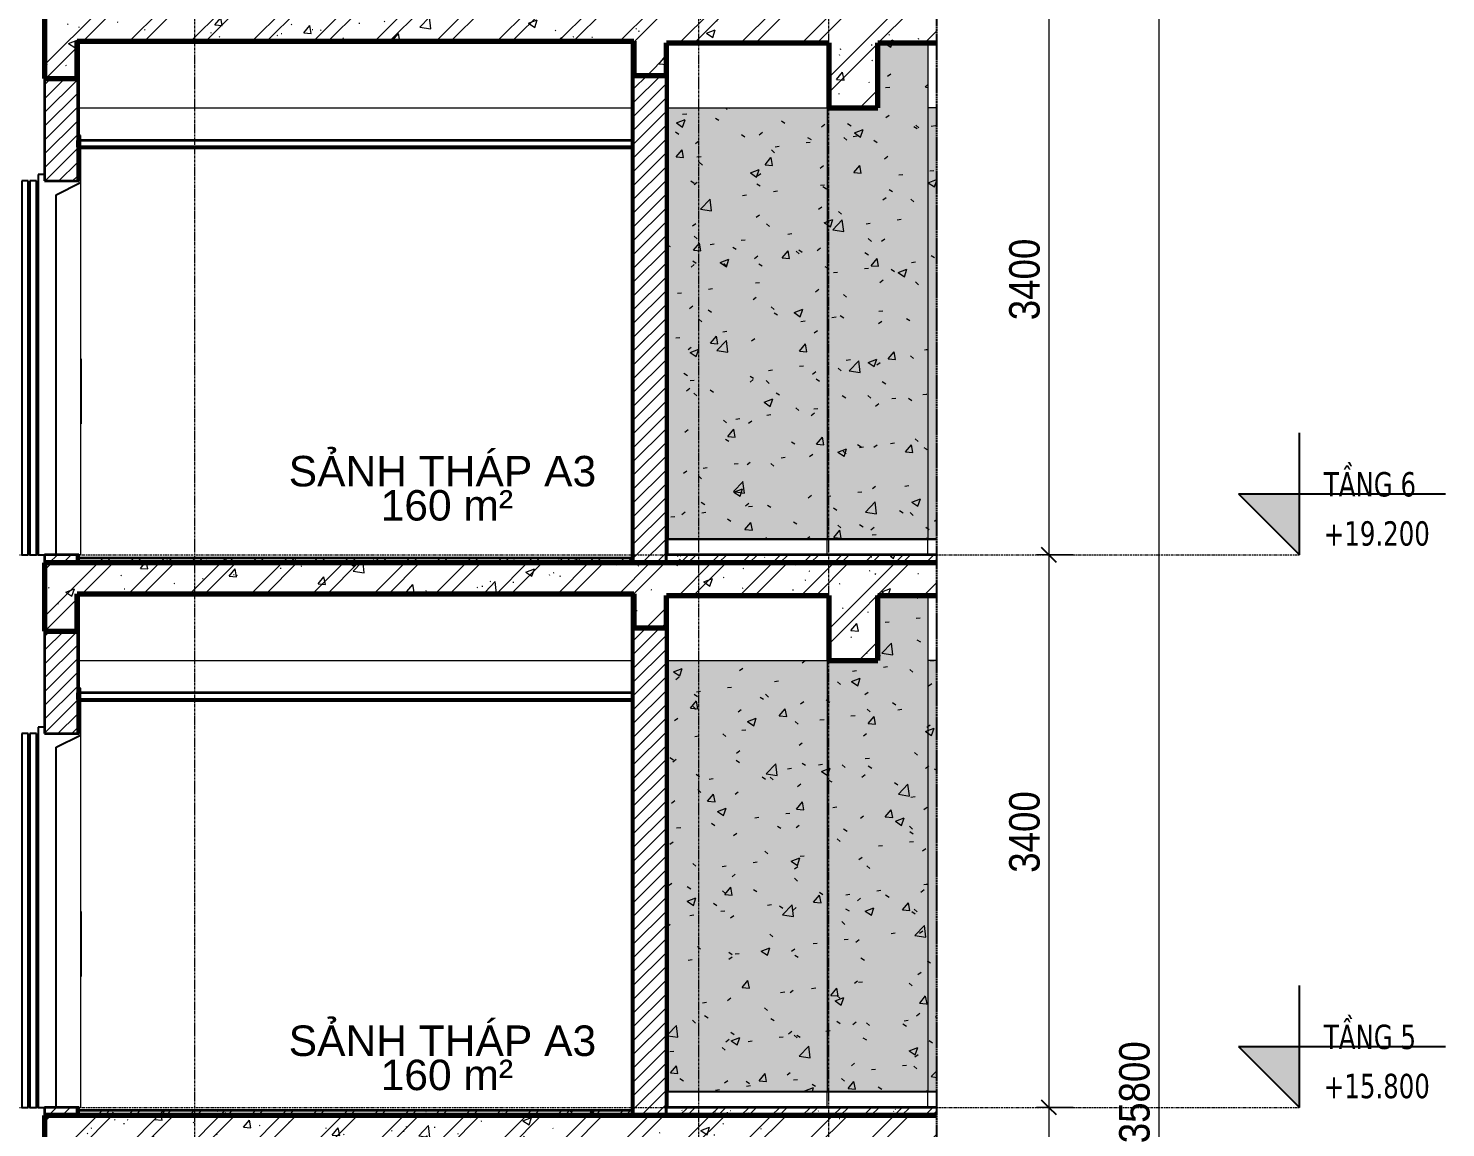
# Model space of a CAD drawing. Header units: millimetres. Extents: x -54951 to -22308, y -6558 to 34550.
# Drawn here: x -49462 to -40741, y 15675 to 22439 of the extents above; entities that cross this region are included whole.
import ezdxf

# ---------------------------------------------------------------- set-up
doc = ezdxf.new("R2010")
doc.units = ezdxf.units.MM
for name, pattern in [('Centre', [31.75, 6.35, -4.7625, 15.875, -4.7625]), ('Grid Line', [22.225, 12.7, -3.175, 3.175, -3.175]), ('Hidden', [7.14375, 4.7625, -2.38125])]:
    doc.linetypes.add(name, pattern=pattern)
for name, color, linetype, lineweight in [('0-1', 7, 'Continuous', 5), ('A-ANNO-DIMS', 211, 'Continuous', 9), ('A-ANNO-DIMS-75', 211, 'Continuous', 9), ('A-AREA-IDEN', 2, 'Continuous', 9), ('A-CLNG-2', 7, 'Continuous', 35), ('A-CLNG-FNSH-1', 250, 'Continuous', 18), ('A-CLNG-PATT', 13, 'Continuous', 18), ('A-DETL-GENF', 92, 'Continuous', 18), ('A-DETL-GENF-1', 9, 'Continuous', 18), ('A-DETL-GENF-3', 92, 'Hidden', 25), ('A-DETL-WIDE', 214, 'Continuous', 70), ('A-DOOR', 31, 'Continuous', 18), ('A-DOOR-1', 31, 'Continuous', 25), ('A-FLOR-FNSH-1', 7, 'Continuous', 35), ('A-FLOR-HRAL-1', 250, 'Continuous', 18), ('A-FLOR-HRAL-2', 53, 'Continuous', 25), ('A-FLOR-HRAL-3', 9, 'Continuous', 18), ('A-FLOR-LEVL', 51, 'Continuous', 9), ('A-FLOR-LEVL-1', 51, 'Continuous', 25), ('A-FLOR-LEVL-2', 51, 'Centre', 9), ('A-FLOR-PATT-2', 67, 'Continuous', 18), ('A-FLOR-PATT-3', 8, 'Continuous', 18), ('A-WALL', 113, 'Continuous', 18), ('A-WALL-1', 7, 'Continuous', 35), ('A-WALL-PATT', 111, 'Continuous', 18), ('A-WALL-PATT-1', 9, 'Continuous', 18), ('A-WALL-PATT-2', 255, 'Continuous', 18), ('A-WALL-PATT-3', 250, 'Continuous', 18), ('I-WALL-1', 250, 'Continuous', 18), ('S-BEAM-3', 250, 'Continuous', 18), ('S-GRID-1', 1, 'Grid Line', 9)]:
    doc.layers.add(name, color=color, linetype=linetype, lineweight=lineweight)
doc.styles.add('Arial', font='arial.ttf', dxfattribs={"height": 187.5})
doc.styles.add('Tahoma_B', font='tahomabd.ttf', dxfattribs={"width": 0.85, "height": 150})
doc.styles.add('UTM Avo', font='', dxfattribs={"width": 0.9, "height": 187.5})
doc.styles.get('UTM Avo').set_extended_font_data('UTM Avo')
doc.dimstyles.new('1_Dim_chi_tiet_2_5', dxfattribs={"dimscale": 304.8, "dimtxt": 187.368928, "dimasz": 0.295276, "dimexe": 0.246063, "dimexo": 0.0625, "dimgap": 0.024606, "dimtad": 1, "dimdec": 0, "dimrnd": 5, "dimzin": 0, "dimdsep": 46, "dimtxsty": 'UTM Avo', "dimblk1": 'OBLIQUE', "dimblk2": 'OBLIQUE', "dimsah": 1, "dimcen": 0.09, "dimdle": 0.246063, "dimazin": 0, "dimtfac": 1, "dimtdec": 4, "dimtix": 1, "dimtmove": 0, "dimatfit": 3, "dimfxl": 0.492126, "dimfxlon": 1, "dimtvp": 1, "dimtolj": 1, "dimtzin": 0, "dimarcsym": 2})
pattern_1 = [(50, (-48685.1, 15725), (546.553, -47.817), [57.15, -628.65]), (355, (-48685.1, 15725), (-105.73, 573.17), [45.72, -502.92]), (100.451, (-48639.57, 15721), (440.828, 525.35), [48.57, -534.27]), (46.184, (-48685.1, 15877.4), (813.237, -126.13), [85.725, -942.975]), (96.636, (-48617.35, 15866.9), (712.21, 742.28), [72.855, -801.405]), (351.184, (-48685.1, 15877.4), (712.215, 742.28), [68.58, -754.38]), (21, (-48608.9, 15839.3), (454.843, -306.796), [57.15, -628.65]), (326, (-48608.9, 15839.3), (185.406, 552.564), [45.72, -502.92]), (71.451, (-48571, 15813.73), (640.25, 245.764), [48.57, -534.27]), (37.5, (-48685.12, 15725), (9.2664, 253.665), [25.146, -471.678, 25.146, -485.394, -504.825]), (37.5, (-48685.12, 15725), (9.2664, 253.665), [-1007.364, 25.146, -479.68]), (7.5, (-48685.12, 15725), (200.459, 300.541), [25.146, -265.938, 25.146, -460.248, -192.405]), (7.5, (-48685.12, 15725), (200.459, 300.541), [-776.478, 25.146, -167.259]), (327.5, (-48855.04, 15725), (406.773, -17.1864), [25.146, -165.354, 25.146, -569.214, -788.67]), (327.5, (-48855.04, 15725), (406.773, -17.1864), [-784.86, 25.146, -763.524]), (317.5, (-48931.24, 15725), (444.388, 76.28), [25.146, -222.504, 25.146, -369.57, -560.07]), (317.5, (-48931.24, 15725), (444.388, 76.28), [-642.366, 25.146, -534.924])]
pattern_2 = [(37.5, (-48685.12, 15725), (-2.40047, 73.41204), [2.515, -55.397, 2.515, -62.255, -61.912]), (37.5, (-48685.12, 15725), (-2.40047, 73.41204), [-122.682, 2.515, -59.398]), (7.5, (-48685.12, 15725), (67.4282, 107.524), [2.515, -28.727, 2.515, -49.682, -20.002]), (7.5, (-48685.12, 15725), (67.4282, 107.524), [-83.439, 2.515, -17.488]), (327.5, (-48731.98, 15725), (118.6493, 0.21553), [2.515, -16.535, 2.515, -66.065, -89.535]), (327.5, (-48731.98, 15725), (118.6493, 0.21553), [-87.63, 2.515, -87.02]), (317.5, (-48731.98, 15725), (114.5339, 33.4393), [2.515, -7.01, 2.515, -42.443, -51.435]), (317.5, (-48731.98, 15725), (114.5339, 33.4393), [-54.483, 2.515, -48.92])]
pattern_3 = [(37.5, (-48685.12, 15725), (-2.40047, 73.41204), [2.515, -55.397, 2.515, -62.255, -61.913]), (37.5, (-48685.12, 15725), (-2.40047, 73.41204), [-122.682, 2.515, -59.398]), (7.5, (-48685.12, 15725), (67.4282, 107.524), [2.515, -28.727, 2.515, -49.682, -20.003]), (7.5, (-48685.12, 15725), (67.4282, 107.524), [-83.439, 2.515, -17.488]), (327.5, (-48731.98, 15725), (118.6493, 0.21553), [2.515, -16.535, 2.515, -66.065, -89.535]), (327.5, (-48731.98, 15725), (118.6493, 0.21553), [-87.63, 2.515, -87.02]), (317.5, (-48731.98, 15725), (114.5339, 33.4393), [2.515, -7.01, 2.515, -42.443, -51.435]), (317.5, (-48731.98, 15725), (114.5339, 33.4393), [-54.483, 2.515, -48.92])]
pattern_4 = [(45, (-48685.12, 15725), (-39.77476, 39.77476), [])]
pattern_5 = [(50, (-48685.12, 15725), (273.276, -23.909), [28.575, -314.325]), (355, (-48685.12, 15725), (-52.865, 286.585), [22.86, -251.46]), (100.451, (-48662.35, 15723), (220.414, 262.675), [24.285, -267.135]), (46.184, (-48685.12, 15801.2), (406.619, -63.065), [42.862, -471.487]), (96.636, (-48651.23, 15795.94), (356.104, 371.141), [36.428, -400.703]), (351.184, (-48685.1, 15801.2), (356.107, 371.138), [34.29, -377.19]), (21, (-48647.02, 15782.15), (227.421, -153.398), [28.575, -314.325]), (326, (-48647.02, 15782.15), (92.703, 276.282), [22.86, -251.46]), (71.451, (-48628.07, 15769.37), (320.125, 122.882), [24.285, -267.135]), (37.5, (-48685.12, 15725), (4.6325, 126.8326), [2.515, -245.897, 2.515, -252.755, -252.413]), (37.5, (-48685.12, 15725), (4.6325, 126.8326), [-503.682, 2.515, -249.898]), (7.5, (-48685.12, 15725), (100.2292, 150.271), [2.515, -143.027, 2.515, -240.182, -96.203]), (7.5, (-48685.12, 15725), (100.2292, 150.271), [-388.239, 2.515, -93.688]), (327.5, (-48770.08, 15725), (203.3868, -8.5935), [2.515, -92.735, 2.515, -294.665, -394.335]), (327.5, (-48770.08, 15725), (203.3868, -8.5935), [-392.43, 2.515, -391.82]), (317.5, (-48808.18, 15725), (222.1944, 38.14), [2.515, -121.31, 2.515, -194.843, -280.035]), (317.5, (-48808.18, 15725), (222.1944, 38.14), [-321.183, 2.515, -277.52]), (45, (-48685.12, 15725), (-94.2927, 94.2927), []), (45, (-48685.12, 15867.88), (-94.2927, 94.2927), [])]
pattern_6 = [(45, (-48685.12, 15725), (-42.4264, 42.4264), [])]
pattern_7 = [(0, (-48685.12, 15725), (609.6, 152.4), [25.146, -432.054, 25.146, -432.054, -2438.4]), (0, (-48685.12, 15725), (609.6, 152.4), [-914.4, 25.146, -889.254, 25.146, -432.054, -1066.8]), (0, (-48685.12, 15725), (609.6, 152.4), [-2286, 25.146, -279.654, 25.146, -736.854]), (120, (-48456.52, 15801.2), (-436.7823, 451.729), [25.146, -432.054, 25.146, -2870.454]), (120, (-48456.52, 15801.2), (-436.7823, 451.729), [-482.346, -432.054, 25.146, -889.254, -1524]), (120, (-48456.52, 15801.2), (-436.7823, 451.729), [-1828.8, 25.146, -432.054, 25.146, -1041.654]), (120, (-48456.52, 15801.2), (-436.7823, 451.729), [-2311.146, -279.654, 25.146, -736.854]), (240, (-48380.32, 16106), (-172.8177, -604.129), [25.146, -432.054, 25.146, -432.054, -2438.4]), (240, (-48380.32, 16106), (-172.8177, -604.129), [-914.4, 25.146, -889.254, 25.146, -432.054, -1066.8]), (240, (-48380.32, 16106), (-172.8177, -604.129), [-2286, 25.146, -279.654, 25.146, -736.854])]
pattern_8 = [(50, (-48685.1, 15725), (546.553, -47.817), [57.15, -628.65]), (355, (-48685.1, 15725), (-105.73, 573.17), [45.72, -502.92]), (100.451, (-48639.57, 15721), (440.828, 525.35), [48.57, -534.27]), (46.184, (-48685.1, 15877.4), (813.237, -126.13), [85.725, -942.975]), (96.636, (-48617.35, 15866.9), (712.21, 742.28), [72.855, -801.405]), (351.184, (-48685.1, 15877.4), (712.215, 742.28), [68.58, -754.38]), (21, (-48608.9, 15839.3), (454.843, -306.796), [57.15, -628.65]), (326, (-48608.9, 15839.3), (185.406, 552.564), [45.72, -502.92]), (71.451, (-48571, 15813.73), (640.25, 245.764), [48.57, -534.27]), (37.5, (-48685.12, 15725), (9.2664, 253.665), [5.029, -491.795, 5.029, -505.511, -504.825]), (37.5, (-48685.12, 15725), (9.2664, 253.665), [-1007.364, 5.029, -499.796]), (7.5, (-48685.12, 15725), (200.4594, 300.541), [5.029, -286.055, 5.029, -480.365, -192.405]), (7.5, (-48685.12, 15725), (200.4594, 300.541), [-776.478, 5.029, -187.376]), (327.5, (-48855.04, 15725), (406.773, -17.1864), [5.029, -185.471, 5.029, -589.331, -788.67]), (327.5, (-48855.04, 15725), (406.773, -17.1864), [-784.86, 5.03, -783.64]), (317.5, (-48931.24, 15725), (444.388, 76.28), [5.029, -242.621, 5.029, -389.687, -560.07]), (317.5, (-48931.24, 15725), (444.388, 76.28), [-642.366, 5.03, -555.04]), (45, (-48685.12, 15725), (-188.585, 188.585), []), (45, (-48685.12, 16010.75), (-188.585, 188.585), [])]

# ---------------------------------------------------------------- blocks, each defined once
blk = doc.blocks.new('NCV_TKTC_KET CAU_rvt-1-TKCS_THANG MÁY TM3 - MẶT CẮT')
at = {"layer": 'S-BEAM-3'}
for p, q in [((-49151.9, 21950), (-45747.4, 21950)), ((-45526.9, 21950), (-44546.9, 21950)), ((-43873.9, 21950), (-43926.9, 21950)), ((-49151.9, 18550), (-45747.4, 18550)), ((-45526.9, 18550), (-44546.9, 18550)), ((-43873.9, 18550), (-43926.9, 18550))]:
    blk.add_line(p, q, dxfattribs=at)
blk = doc.blocks.new('Railing - Railing-955871-TKCS_THANG MÁY TM3 - MẶT CẮT')
at = {"layer": 'A-FLOR-HRAL-2'}
for p, q in [((-45526.9, 22695), (-45536.9, 22695)), ((-45536.9, 22695), (-45536.9, 22600)), ((-45526.9, 22600), (-45526.9, 22695)), ((-45536.9, 22600), (-45526.9, 22600))]:
    blk.add_line(p, q, dxfattribs=at)
at = {"layer": 'A-FLOR-HRAL-3'}
for p, q in [((-45526.9, 22695), (-44546.9, 22695)), ((-44546.9, 22600), (-44546.9, 22695)), ((-44546.9, 22695), (-43926.9, 22695)), ((-43926.9, 22600), (-43926.9, 22695)), ((-43926.9, 22695), (-43873.9, 22695))]:
    blk.add_line(p, q, dxfattribs=at)
blk = doc.blocks.new('NCV_TKTC_TANG 6 - 8_rvt-3-TKCS_THANG MÁY TM3 - MẶT CẮT')
at = {"layer": 'A-FLOR-PATT-2'}
h = blk.add_hatch(dxfattribs=at)
h.set_pattern_fill('FP_2', color=256, style=0, pattern_type=2)
h.set_pattern_definition(pattern_5)
h.paths.add_polyline_path([(-45536.9, 19150), (-43873.9, 19150), (-43873.9, 19200), (-45536.9, 19200)])
at = {"layer": 'A-WALL-PATT-1'}
h = blk.add_hatch(dxfattribs=at)
h.set_pattern_fill('FP_5', color=256, style=0, pattern_type=2)
h.set_pattern_definition(pattern_1)
h.paths.add_polyline_path([(-44546.9, 19300), (-43936.9, 19300), (-43936.9, 22350), (-44235.3, 22350), (-44235.3, 21950), (-44536.9, 21950), (-44536.9, 22350), (-44546.9, 22350), (-44546.9, 19992.5)])
h = blk.add_hatch(dxfattribs=at)
h.set_pattern_fill('FP_5', color=256, style=0, pattern_type=2)
h.set_pattern_definition(pattern_1)
h.paths.add_polyline_path([(-43936.9, 19300), (-43926.9, 19300), (-43926.9, 22350), (-43936.9, 22350), (-43936.9, 19992.5)])
h = blk.add_hatch(dxfattribs=at)
h.set_pattern_fill('FP_5', color=256, style=0, pattern_type=2)
h.set_pattern_definition(pattern_1)
h.paths.add_polyline_path([(-44857.6, 19300), (-44546.9, 19300), (-44546.9, 21950), (-45526.9, 21950), (-45526.9, 19300)])
h = blk.add_hatch(dxfattribs=at)
h.set_pattern_fill('FP_5', color=256, style=0, pattern_type=2)
h.set_pattern_definition(pattern_1)
h.paths.add_polyline_path([(-43926.9, 19300), (-43873.9, 19300), (-43873.9, 21950), (-43926.9, 21950), (-43926.9, 19992.5)])
at = {"layer": 'A-WALL-PATT-2'}
h = blk.add_hatch(dxfattribs=at)
h.set_pattern_fill('FP_6', color=256, style=0, pattern_type=2)
h.set_pattern_definition(pattern_2)
h.paths.add_polyline_path([(-44546.9, 19300), (-43936.9, 19300), (-43936.9, 22350), (-44235.3, 22350), (-44235.3, 21950), (-44536.9, 21950), (-44536.9, 22350), (-44546.9, 22350), (-44546.9, 19992.5)])
h = blk.add_hatch(dxfattribs=at)
h.set_pattern_fill('FP_6', color=256, style=0, pattern_type=2)
h.set_pattern_definition(pattern_2)
h.paths.add_polyline_path([(-43936.9, 19300), (-43926.9, 19300), (-43926.9, 22350), (-43936.9, 22350), (-43936.9, 19992.5)])
h = blk.add_hatch(dxfattribs=at)
h.set_pattern_fill('FP_7', color=256, style=0, pattern_type=2)
h.set_pattern_definition(pattern_3)
h.paths.add_polyline_path([(-44857.6, 19300), (-44546.9, 19300), (-44546.9, 21950), (-45526.9, 21950), (-45526.9, 19300)])
h = blk.add_hatch(dxfattribs=at)
h.set_pattern_fill('FP_6', color=256, style=0, pattern_type=2)
h.set_pattern_definition(pattern_2)
h.paths.add_polyline_path([(-43926.9, 19300), (-43873.9, 19300), (-43873.9, 21950), (-43926.9, 21950), (-43926.9, 19992.5)])
at = {"layer": 'A-WALL-PATT-3'}
h = blk.add_hatch(dxfattribs=at)
h.set_pattern_fill('FP_8', color=256, style=0, pattern_type=2)
h.set_pattern_definition(pattern_4)
h.paths.add_polyline_path([(-45526.9, 19300), (-45526.9, 22350), (-45535.3, 22350), (-45535.3, 22150), (-45536.9, 22150), (-45536.9, 19300)])
at = {"layer": 'A-FLOR-FNSH-1'}
for p, q in [((-43873.9, 19200), (-45536.9, 19200)), ((-45536.9, 19200), (-45536.9, 19150))]:
    blk.add_line(p, q, dxfattribs=at)
at = {"layer": 'A-WALL-1'}
for p, q in [((-45526.9, 19300), (-45526.9, 22350)), ((-45536.9, 22150), (-45536.9, 19300)), ((-45536.9, 19300), (-45526.9, 19300))]:
    blk.add_line(p, q, dxfattribs=at)
at = {"layer": 'I-WALL-1'}
for p, q in [((-44546.9, 22350), (-44546.9, 19300)), ((-43926.9, 22350), (-43926.9, 19300)), ((-45526.9, 19300), (-44546.9, 19300)), ((-44546.9, 19300), (-43936.9, 19300)), ((-43926.9, 19300), (-43936.9, 19300)), ((-43926.9, 19300), (-43873.9, 19300))]:
    blk.add_line(p, q, dxfattribs=at)
at = {"layer": 'A-FLOR-HRAL-1'}
blk.add_blockref('Railing - Railing-955871-TKCS_THANG MÁY TM3 - MẶT CẮT', (0, -3400), dxfattribs=at)
blk = doc.blocks.new('Railing - Railing-954807-TKCS_THANG MÁY TM3 - MẶT CẮT')
at = {"layer": 'A-FLOR-HRAL-2'}
for p, q in [((-45526.9, 15895), (-45536.9, 15895)), ((-45536.9, 15895), (-45536.9, 15800)), ((-45526.9, 15800), (-45526.9, 15895)), ((-45536.9, 15800), (-45526.9, 15800))]:
    blk.add_line(p, q, dxfattribs=at)
at = {"layer": 'A-FLOR-HRAL-3'}
for p, q in [((-45526.9, 15895), (-44546.9, 15895)), ((-44546.9, 15800), (-44546.9, 15895)), ((-44546.9, 15895), (-43926.9, 15895)), ((-43926.9, 15800), (-43926.9, 15895)), ((-43926.9, 15895), (-43873.9, 15895))]:
    blk.add_line(p, q, dxfattribs=at)
blk = doc.blocks.new('NCV_TKTC_TANG 5_rvt-1-TKCS_THANG MÁY TM3 - MẶT CẮT')
at = {"layer": 'A-FLOR-PATT-2'}
h = blk.add_hatch(dxfattribs=at)
h.set_pattern_fill('FP_2', color=256, style=0, pattern_type=2)
h.set_pattern_definition(pattern_5)
h.paths.add_polyline_path([(-45536.9, 15750), (-43873.9, 15750), (-43873.9, 15800), (-45536.9, 15800)])
at = {"layer": 'A-WALL-PATT-1'}
h = blk.add_hatch(dxfattribs=at)
h.set_pattern_fill('FP_5', color=256, style=0, pattern_type=2)
h.set_pattern_definition(pattern_1)
h.paths.add_polyline_path([(-44546.9, 15900), (-43936.9, 15900), (-43936.9, 18950), (-44235.3, 18950), (-44235.3, 18550), (-44536.9, 18550), (-44536.9, 18950), (-44546.9, 18950), (-44546.9, 17531.8)])
h = blk.add_hatch(dxfattribs=at)
h.set_pattern_fill('FP_5', color=256, style=0, pattern_type=2)
h.set_pattern_definition(pattern_1)
h.paths.add_polyline_path([(-43936.9, 15900), (-43926.9, 15900), (-43926.9, 18950), (-43936.9, 18950), (-43936.9, 17531.8)])
h = blk.add_hatch(dxfattribs=at)
h.set_pattern_fill('FP_5', color=256, style=0, pattern_type=2)
h.set_pattern_definition(pattern_1)
h.paths.add_polyline_path([(-44857.6, 15900), (-44546.9, 15900), (-44546.9, 18550), (-45526.9, 18550), (-45526.9, 15900)])
h = blk.add_hatch(dxfattribs=at)
h.set_pattern_fill('FP_5', color=256, style=0, pattern_type=2)
h.set_pattern_definition(pattern_1)
h.paths.add_polyline_path([(-43926.9, 15900), (-43873.9, 15900), (-43873.9, 18550), (-43926.9, 18550), (-43926.9, 17531.8)])
at = {"layer": 'A-WALL-PATT-2'}
h = blk.add_hatch(dxfattribs=at)
h.set_pattern_fill('FP_6', color=256, style=0, pattern_type=2)
h.set_pattern_definition(pattern_2)
h.paths.add_polyline_path([(-44546.9, 15900), (-43936.9, 15900), (-43936.9, 18950), (-44235.3, 18950), (-44235.3, 18550), (-44536.9, 18550), (-44536.9, 18950), (-44546.9, 18950), (-44546.9, 17531.8)])
h = blk.add_hatch(dxfattribs=at)
h.set_pattern_fill('FP_6', color=256, style=0, pattern_type=2)
h.set_pattern_definition(pattern_2)
h.paths.add_polyline_path([(-43936.9, 15900), (-43926.9, 15900), (-43926.9, 18950), (-43936.9, 18950), (-43936.9, 17531.8)])
h = blk.add_hatch(dxfattribs=at)
h.set_pattern_fill('FP_7', color=256, style=0, pattern_type=2)
h.set_pattern_definition(pattern_3)
h.paths.add_polyline_path([(-44857.6, 15900), (-44546.9, 15900), (-44546.9, 18550), (-45526.9, 18550), (-45526.9, 15900)])
h = blk.add_hatch(dxfattribs=at)
h.set_pattern_fill('FP_6', color=256, style=0, pattern_type=2)
h.set_pattern_definition(pattern_2)
h.paths.add_polyline_path([(-43926.9, 15900), (-43873.9, 15900), (-43873.9, 18550), (-43926.9, 18550), (-43926.9, 17531.8)])
at = {"layer": 'A-WALL-PATT-3'}
h = blk.add_hatch(dxfattribs=at)
h.set_pattern_fill('FP_8', color=256, style=0, pattern_type=2)
h.set_pattern_definition(pattern_4)
h.paths.add_polyline_path([(-45526.9, 15900), (-45526.9, 18950), (-45535.3, 18950), (-45535.3, 18750), (-45536.9, 18750), (-45536.9, 15900)])
at = {"layer": 'A-FLOR-FNSH-1'}
for p, q in [((-43873.9, 15800), (-45536.9, 15800)), ((-45536.9, 15800), (-45536.9, 15750))]:
    blk.add_line(p, q, dxfattribs=at)
at = {"layer": 'A-WALL-1'}
for p, q in [((-45526.9, 15900), (-45526.9, 18950)), ((-45536.9, 18750), (-45536.9, 15900)), ((-45536.9, 15900), (-45526.9, 15900))]:
    blk.add_line(p, q, dxfattribs=at)
at = {"layer": 'I-WALL-1'}
for p, q in [((-44546.9, 18950), (-44546.9, 15900)), ((-43926.9, 18950), (-43926.9, 15900)), ((-45526.9, 15900), (-44546.9, 15900)), ((-44546.9, 15900), (-43936.9, 15900)), ((-43926.9, 15900), (-43936.9, 15900)), ((-43926.9, 15900), (-43873.9, 15900))]:
    blk.add_line(p, q, dxfattribs=at)
at = {"layer": 'A-FLOR-HRAL-1'}
blk.add_blockref('Railing - Railing-954807-TKCS_THANG MÁY TM3 - MẶT CẮT', (0, 0), dxfattribs=at)
blk = doc.blocks.new('Thang may HIEN - Dài x Rộng - 2000x2000-V1-TKCS_THANG MÁY TM3 - MẶT CẮT')
at = {"layer": 'A-DOOR'}
for p, q in [((-51111.9, 11500), (-49611.9, 11500)), ((-49141.9, 11290), (-49141.9, 9000)), ((-49137.9, 10205.9), (-49141.9, 10205.9)), ((-49137.9, 10205.9), (-49137.9, 9805.9)), ((-49141.9, 9805.9), (-49137.9, 9805.9)), ((-49141.9, 9000), (-49151.9, 9000))]:
    blk.add_line(p, q, dxfattribs=at)
at = {"layer": 'A-DOOR-1'}
for p, q in [((-49161.9, 11580), (-49161.9, 11300)), ((-49141.9, 11580), (-49161.9, 11580)), ((-49141.9, 11290), (-49141.9, 11580)), ((-51111.9, 11500), (-51161.9, 11500)), ((-51161.9, 11500), (-51161.9, 9000)), ((-51111.9, 9000), (-51111.9, 11500)), ((-49561.9, 11500), (-49611.9, 11500)), ((-49611.9, 11500), (-49611.9, 9000)), ((-49561.9, 9000), (-49561.9, 11500)), ((-49361.9, 11340), (-49401.9, 11340)), ((-49401.9, 11340), (-49401.9, 9000)), ((-49361.9, 11300), (-49361.9, 11340)), ((-49462.3, 11300), (-49502.3, 11300)), ((-49502.3, 11300), (-49502.3, 9000)), ((-49462.3, 9000), (-49462.3, 11300)), ((-49412.3, 11300), (-49452.3, 11300)), ((-49452.3, 11300), (-49452.3, 9000)), ((-49412.3, 9000), (-49412.3, 11300)), ((-49161.9, 11300), (-49361.9, 11300)), ((-49290.9, 11215.5), (-49141.9, 11290)), ((-49611.9, 11250), (-51111.9, 11250)), ((-51111.9, 11250), (-51111.9, 11200)), ((-51111.9, 11200), (-49611.9, 11200)), ((-49611.9, 11200), (-49611.9, 11250)), ((-49290.9, 9000), (-49290.9, 11215.5)), ((-51161.9, 9000), (-51111.9, 9000)), ((-49611.9, 9050), (-51111.9, 9050)), ((-51111.9, 9050), (-51111.9, 9000)), ((-51111.9, 9000), (-49611.9, 9000)), ((-49611.9, 9000), (-49611.9, 9050)), ((-49611.9, 9000), (-49561.9, 9000)), ((-49502.3, 9000), (-49462.3, 9000)), ((-49452.3, 9000), (-49412.3, 9000)), ((-49401.9, 9000), (-49290.9, 9000))]:
    blk.add_line(p, q, dxfattribs=at)
blk = doc.blocks.new('BORDER VIEW - BORDER VIEW-3767922-TKCS_THANG MÁY TM3 - MẶT CẮT')
at = {"layer": 'A-DETL-GENF-3'}
blk.add_line((-43873.9, 33879.3), (-43873.9, -4350), dxfattribs=at)
blk = doc.blocks.new('Level - CAO ĐỘ LEVEL-350587-TKCS_THANG MÁY TM3 - MẶT CẮT')
at = {"layer": 'A-FLOR-LEVL'}
blk.add_hatch(color=256, dxfattribs=at).paths.add_polyline_path([(-41640.6, 2575), (-41640.6, 2200), (-42015.6, 2575)])
at = {"layer": 'A-FLOR-LEVL-1'}
for p, q in [((-41640.6, 2200), (-41640.6, 2950)), ((-42015.6, 2575), (-41640.6, 2200)), ((-42015.6, 2575), (-40740.6, 2575))]:
    blk.add_line(p, q, dxfattribs=at)
blk = doc.blocks.new('DIMBLOCK5-TKCS_THANG MÁY TM3 - MẶT CẮT')
at = {"layer": 'A-ANNO-DIMS-75'}
for p, q in [((-43033, 22600), (-43258, 22600)), ((-43183, 22600), (-43183, 19200)), ((-43183, 22600), (-43033, 22600)), ((-43033, 19200), (-43258, 19200)), ((-43183, 19200), (-43033, 19200))]:
    blk.add_line(p, q, dxfattribs=at)
at = {"layer": 'A-ANNO-DIMS-75', "lineweight": 25}
for p, q in [((-43183, 22600), (-43228, 22645)), ((-43183, 22600), (-43138, 22555)), ((-43183, 19200), (-43228, 19245)), ((-43183, 19200), (-43138, 19155))]:
    blk.add_line(p, q, dxfattribs=at)
at = {"layer": 'A-ANNO-DIMS-75', "color": 0, "insert": (-43426.5, 20643.2), "char_height": 187.5, "width": 616.236, "attachment_point": 1, "rotation": 90, "line_spacing_factor": 1.110334, "style": 'UTM Avo'}
blk.add_mtext('3400', dxfattribs=at)
blk = doc.blocks.new('_Oblique')
at = {"color": 0, "linetype": 'ByBlock', "lineweight": -2}
blk.add_line((-0.5, -0.5), (0.5, 0.5), dxfattribs=at)
blk = doc.blocks.new('DIMBLOCK6-TKCS_THANG MÁY TM3 - MẶT CẮT')
at = {"layer": 'A-ANNO-DIMS-75'}
for p, q in [((-43033, 19200), (-43258, 19200)), ((-43183, 19200), (-43183, 15800)), ((-43183, 19200), (-43033, 19200)), ((-43033, 15800), (-43258, 15800)), ((-43183, 15800), (-43033, 15800))]:
    blk.add_line(p, q, dxfattribs=at)
at = {"layer": 'A-ANNO-DIMS-75', "lineweight": 25}
for p, q in [((-43183, 19200), (-43228, 19245)), ((-43183, 19200), (-43138, 19155)), ((-43183, 15800), (-43228, 15845)), ((-43183, 15800), (-43138, 15755))]:
    blk.add_line(p, q, dxfattribs=at)
at = {"layer": 'A-ANNO-DIMS-75', "color": 0, "insert": (-43426.5, 17243.2), "char_height": 187.5, "width": 616.236, "attachment_point": 1, "rotation": 90, "line_spacing_factor": 1.110334, "style": 'UTM Avo'}
blk.add_mtext('3400', dxfattribs=at)
blk = doc.blocks.new('DIMBLOCK7-TKCS_THANG MÁY TM3 - MẶT CẮT')
at = {"layer": 'A-ANNO-DIMS-75'}
for p, q in [((-43033, 15800), (-43258, 15800)), ((-43183, 15800), (-43183, 12400)), ((-43183, 15800), (-43033, 15800)), ((-43033, 12400), (-43258, 12400)), ((-43183, 12400), (-43033, 12400))]:
    blk.add_line(p, q, dxfattribs=at)
at = {"layer": 'A-ANNO-DIMS-75', "lineweight": 25}
for p, q in [((-43183, 15800), (-43228, 15845)), ((-43183, 15800), (-43138, 15755)), ((-43183, 12400), (-43228, 12445)), ((-43183, 12400), (-43138, 12355))]:
    blk.add_line(p, q, dxfattribs=at)
at = {"layer": 'A-ANNO-DIMS-75', "color": 0, "insert": (-43426.5, 13843.2), "char_height": 187.5, "width": 616.236, "attachment_point": 1, "rotation": 90, "line_spacing_factor": 1.110334, "style": 'UTM Avo'}
blk.add_mtext('3400', dxfattribs=at)
blk = doc.blocks.new('DIMBLOCK16-TKCS_THANG MÁY TM3 - MẶT CẮT')
at = {"layer": 'A-ANNO-DIMS-75', "lineweight": 25}
for p, q in [((-42506.2, 33800), (-42551.2, 33845)), ((-42506.2, 33800), (-42461.2, 33755)), ((-42506.2, -2000), (-42551.2, -1955)), ((-42506.2, -2000), (-42461.2, -2045))]:
    blk.add_line(p, q, dxfattribs=at)
at = {"layer": 'A-ANNO-DIMS-75'}
for p, q in [((-42506.2, 33875), (-42506.2, -2075)), ((-42656.2, 33800), (-42431.2, 33800)), ((-42506.2, 33800), (-42656.2, 33800)), ((-42356.2, -2000), (-42581.2, -2000)), ((-42506.2, -2000), (-42356.2, -2000))]:
    blk.add_line(p, q, dxfattribs=at)
at = {"layer": 'A-ANNO-DIMS-75', "color": 0, "insert": (-42749.8, 15579), "char_height": 187.5, "width": 770.294, "attachment_point": 1, "rotation": 90, "line_spacing_factor": 1.110334, "style": 'UTM Avo'}
blk.add_mtext('35800', dxfattribs=at)

msp = doc.modelspace()

# ---------------------------------------------------------------- hatches: boundary and pattern name
at = {"layer": 'A-CLNG-PATT'}
h = msp.add_hatch(dxfattribs=at)
h.set_pattern_fill('FP_11', color=256, style=0, pattern_type=2)
h.set_pattern_definition(pattern_7)
h.paths.add_polyline_path([(-46155.9, 21700), (-45737.4, 21700), (-45737.4, 21710), (-49161.9, 21710), (-49161.9, 21700), (-47454.3, 21700)])
h = msp.add_hatch(dxfattribs=at)
h.set_pattern_fill('FP_11', color=256, style=0, pattern_type=2)
h.set_pattern_definition(pattern_7)
h.paths.add_polyline_path([(-47454.3, 18300), (-45737.4, 18300), (-45737.4, 18310), (-49161.9, 18310), (-49161.9, 18300), (-48752.6, 18300)])
at = {"layer": 'A-DETL-GENF-1'}
h = msp.add_hatch(dxfattribs=at)
h.set_pattern_fill('FP_3', color=256, style=0, pattern_type=2)
h.set_pattern_definition(pattern_8)
h.paths.add_polyline_path([(-44235.3, 21950), (-44235.3, 22350), (-43873.9, 22350), (-43873.9, 22550), (-49361.9, 22550), (-49361.9, 22130), (-49161.9, 22130), (-49161.9, 22360), (-45735.3, 22360), (-45735.3, 22150), (-45535.3, 22150), (-45535.3, 22350), (-44536.9, 22350), (-44536.9, 21950)])
h.paths.add_polyline_path([(-53361.9, 21950), (-53361.9, 22330), (-51661.9, 22330), (-51661.9, 22130), (-51461.9, 22130), (-51461.9, 22550), (-53801.9, 22550), (-53801.9, 21950)])
h = msp.add_hatch(dxfattribs=at)
h.set_pattern_fill('FP_3', color=256, style=0, pattern_type=2)
h.set_pattern_definition(pattern_8)
h.paths.add_polyline_path([(-44536.9, 18550), (-44235.3, 18550), (-44235.3, 18950), (-43873.9, 18950), (-43873.9, 19150), (-49361.9, 19150), (-49361.9, 18730), (-49161.9, 18730), (-49161.9, 18960), (-45735.3, 18960), (-45735.3, 18750), (-45535.3, 18750), (-45535.3, 18950), (-44536.9, 18950), (-44536.9, 18762.1)])
h.paths.add_polyline_path([(-53801.9, 18550), (-53361.9, 18550), (-53361.9, 18930), (-51661.9, 18930), (-51661.9, 18730), (-51461.9, 18730), (-51461.9, 19150), (-53801.9, 19150), (-53801.9, 18595.6)])
h = msp.add_hatch(dxfattribs=at)
h.set_pattern_fill('FP_3', color=256, style=0, pattern_type=2)
h.set_pattern_definition(pattern_8)
h.paths.add_polyline_path([(-44536.9, 15150), (-44235.3, 15150), (-44235.3, 15550), (-43873.9, 15550), (-43873.9, 15750), (-49361.9, 15750), (-49361.9, 15330), (-49161.9, 15330), (-49161.9, 15560), (-45735.3, 15560), (-45735.3, 15350), (-45535.3, 15350), (-45535.3, 15550), (-44536.9, 15550)])
h.paths.add_polyline_path([(-53361.9, 15150), (-53361.9, 15530), (-51661.9, 15530), (-51661.9, 15330), (-51461.9, 15330), (-51461.9, 15750), (-53801.9, 15750), (-53801.9, 15150)])
at = {"layer": 'A-FLOR-PATT-3'}
h = msp.add_hatch(dxfattribs=at)
h.set_pattern_fill('FP_2', color=256, style=0, pattern_type=2)
h.set_pattern_definition(pattern_5)
h.paths.add_polyline_path([(-46155.9, 19150), (-45737.4, 19150), (-45737.4, 19180), (-49161.9, 19180), (-49161.9, 19150), (-47107.2, 19150)])
h = msp.add_hatch(dxfattribs=at)
h.set_pattern_fill('FP_2', color=256, style=0, pattern_type=2)
h.set_pattern_definition(pattern_5)
h.paths.add_polyline_path([(-46155.9, 15750), (-45737.4, 15750), (-45737.4, 15780), (-49161.9, 15780), (-49161.9, 15750), (-47107.2, 15750)])
at = {"layer": 'A-WALL-PATT'}
h = msp.add_hatch(dxfattribs=at)
h.set_pattern_fill('FP_8', color=256, style=0, pattern_type=2)
h.set_pattern_definition(pattern_4)
h.paths.add_polyline_path([(-49151.9, 21500), (-49151.9, 22360), (-49161.9, 22360), (-49161.9, 21500)])
h.paths.add_polyline_path([(-49154.4, 22550), (-49151.9, 22550), (-49151.9, 22600), (-49161.9, 22600), (-49161.9, 22550)])
h = msp.add_hatch(dxfattribs=at)
h.set_pattern_fill('FP_8', color=256, style=0, pattern_type=2)
h.set_pattern_definition(pattern_4)
h.paths.add_polyline_path([(-45737.4, 19200), (-45737.4, 22360), (-45747.4, 22360), (-45747.4, 19200)])
h.paths.add_polyline_path([(-45747.4, 22550), (-45737.4, 22550), (-45737.4, 22600), (-45747.4, 22600)])
h = msp.add_hatch(dxfattribs=at)
h.set_pattern_fill('FP_1', color=256, style=0, pattern_type=2)
h.set_pattern_definition(pattern_6)
h.paths.add_polyline_path([(-45737.4, 19150), (-45537.4, 19150), (-45537.4, 22150), (-45735.3, 22150), (-45735.3, 22360), (-45737.4, 22359.8), (-45737.4, 19992.5)])
h = msp.add_hatch(dxfattribs=at)
h.set_pattern_fill('FP_1', color=256, style=0, pattern_type=2)
h.set_pattern_definition(pattern_6)
h.paths.add_polyline_path([(-49161.9, 19150), (-49161.9, 19200), (-49361.9, 19200), (-49361.9, 19150)])
h.paths.add_polyline_path([(-49361.9, 21500), (-49161.9, 21500), (-49161.9, 22130), (-49361.9, 22130), (-49361.9, 21838)])
h = msp.add_hatch(dxfattribs=at)
h.set_pattern_fill('FP_8', color=256, style=0, pattern_type=2)
h.set_pattern_definition(pattern_4)
h.paths.add_polyline_path([(-49151.9, 18100), (-49151.9, 18960), (-49161.9, 18960), (-49161.9, 18100)])
h.paths.add_polyline_path([(-49151.9, 19150), (-49151.9, 19200), (-49161.9, 19200), (-49161.9, 19150), (-49154.4, 19150)])
h = msp.add_hatch(dxfattribs=at)
h.set_pattern_fill('FP_8', color=256, style=0, pattern_type=2)
h.set_pattern_definition(pattern_4)
h.paths.add_polyline_path([(-45737.4, 15800), (-45737.4, 18960), (-45747.4, 18960), (-45747.4, 15800)])
h.paths.add_polyline_path([(-45747.4, 19150), (-45737.4, 19150), (-45737.4, 19200), (-45747.4, 19200)])
h = msp.add_hatch(dxfattribs=at)
h.set_pattern_fill('FP_1', color=256, style=0, pattern_type=2)
h.set_pattern_definition(pattern_6)
h.paths.add_polyline_path([(-45537.4, 15750), (-45537.4, 18750), (-45735.3, 18750), (-45735.3, 18960), (-45737.4, 18959.8), (-45737.4, 15750), (-45735.3, 15750)])
h = msp.add_hatch(dxfattribs=at)
h.set_pattern_fill('FP_1', color=256, style=0, pattern_type=2)
h.set_pattern_definition(pattern_6)
h.paths.add_polyline_path([(-49161.9, 15750), (-49161.9, 15800), (-49361.9, 15800), (-49361.9, 15750)])
h.paths.add_polyline_path([(-49161.9, 18100), (-49161.9, 18730), (-49361.9, 18730), (-49361.9, 18100)])
h = msp.add_hatch(dxfattribs=at)
h.set_pattern_fill('FP_8', color=256, style=0, pattern_type=2)
h.set_pattern_definition(pattern_4)
h.paths.add_polyline_path([(-49151.9, 14700), (-49151.9, 15560), (-49161.9, 15560), (-49161.9, 14700)])
h.paths.add_polyline_path([(-49154.4, 15750), (-49151.9, 15750), (-49151.9, 15800), (-49161.9, 15800), (-49161.9, 15750)])
h = msp.add_hatch(dxfattribs=at)
h.set_pattern_fill('FP_8', color=256, style=0, pattern_type=2)
h.set_pattern_definition(pattern_4)
h.paths.add_polyline_path([(-45737.4, 12400), (-45737.4, 15560), (-45747.4, 15560), (-45747.4, 12400)])
h.paths.add_polyline_path([(-45747.4, 15750), (-45737.4, 15750), (-45737.4, 15800), (-45747.4, 15800)])

# ---------------------------------------------------------------- linework, layer by layer
at = {"layer": 'A-CLNG-2'}
for p, q in [((-45737.4, 21750), (-49161.9, 21750)), ((-49161.9, 21750), (-49161.9, 21710)), ((-45737.4, 21710), (-49161.9, 21710)), ((-45737.4, 18350), (-49161.9, 18350)), ((-49161.9, 18350), (-49161.9, 18310)), ((-45737.4, 18310), (-49161.9, 18310))]:
    msp.add_line(p, q, dxfattribs=at)
at = {"layer": 'A-CLNG-FNSH-1'}
for p, q in [((-49161.9, 21700), (-45737.4, 21700)), ((-49161.9, 18300), (-45737.4, 18300))]:
    msp.add_line(p, q, dxfattribs=at)
at = {"layer": 'A-DETL-WIDE'}
for p, q in [((-49361.9, 22550), (-49361.9, 22130)), ((-49161.9, 22130), (-49161.9, 22360)), ((-49161.9, 22360), (-45735.3, 22360)), ((-45735.3, 22360), (-45735.3, 22150)), ((-45535.3, 22150), (-45535.3, 22350)), ((-45535.3, 22350), (-44536.9, 22350)), ((-44536.9, 22350), (-44536.9, 21950)), ((-44235.3, 21950), (-44235.3, 22350)), ((-44235.3, 22350), (-43873.9, 22350)), ((-49361.9, 22130), (-49161.9, 22130)), ((-45735.3, 22150), (-45535.3, 22150)), ((-44536.9, 21950), (-44235.3, 21950)), ((-43873.9, 19150), (-49361.9, 19150)), ((-49361.9, 19150), (-49361.9, 18730)), ((-49161.9, 18730), (-49161.9, 18960)), ((-49161.9, 18960), (-45735.3, 18960)), ((-45735.3, 18960), (-45735.3, 18750)), ((-45535.3, 18750), (-45535.3, 18950)), ((-45535.3, 18950), (-44536.9, 18950)), ((-44536.9, 18950), (-44536.9, 18550)), ((-44235.3, 18550), (-44235.3, 18950)), ((-44235.3, 18950), (-43873.9, 18950)), ((-49361.9, 18730), (-49161.9, 18730)), ((-45735.3, 18750), (-45535.3, 18750)), ((-44536.9, 18550), (-44235.3, 18550)), ((-43873.9, 15750), (-49361.9, 15750)), ((-49361.9, 15750), (-49361.9, 15330))]:
    msp.add_line(p, q, dxfattribs=at)
at = {"layer": 'A-FLOR-FNSH-1'}
for p, q in [((-45737.4, 19180), (-49161.9, 19180)), ((-45737.4, 15780), (-49161.9, 15780))]:
    msp.add_line(p, q, dxfattribs=at)
at = {"layer": 'A-FLOR-LEVL-2'}
for p, q in [((-54951.2, 19200), (-41640.6, 19200)), ((-54951.2, 15800), (-41640.6, 15800))]:
    msp.add_line(p, q, dxfattribs=at)
at = {"layer": 'A-WALL'}
for p, q in [((-49161.9, 21500), (-49161.9, 22130)), ((-49161.9, 22130), (-49161.9, 21500)), ((-49161.9, 18100), (-49161.9, 18730)), ((-49161.9, 18730), (-49161.9, 18100))]:
    msp.add_line(p, q, dxfattribs=at)
at = {"layer": 'A-WALL-1'}
for p, q in [((-49151.9, 21500), (-49151.9, 22360)), ((-45747.4, 22360), (-45747.4, 19200)), ((-45737.4, 19150), (-45737.4, 22360.1)), ((-49361.9, 22130), (-49361.9, 21500)), ((-45537.4, 19150), (-45537.4, 22150)), ((-49361.9, 21500), (-49161.9, 21500)), ((-49161.9, 21500), (-49151.9, 21500)), ((-49361.9, 19200), (-49361.9, 19150)), ((-49161.9, 19200), (-49361.9, 19200)), ((-49151.9, 19200), (-49161.9, 19200)), ((-49161.9, 19200), (-49161.9, 19150)), ((-49161.9, 19150), (-49161.9, 19200)), ((-49151.9, 19150), (-49151.9, 19200)), ((-45747.4, 19200), (-45747.4, 19150)), ((-45737.4, 19200), (-45747.4, 19200)), ((-45747.4, 19200), (-45737.4, 19200)), ((-49151.9, 18100), (-49151.9, 18960)), ((-45747.4, 18960), (-45747.4, 15800)), ((-45737.4, 15750), (-45737.4, 18960.1)), ((-49361.9, 18730), (-49361.9, 18100)), ((-45537.4, 15750), (-45537.4, 18750)), ((-49361.9, 18100), (-49161.9, 18100)), ((-49161.9, 18100), (-49151.9, 18100)), ((-49361.9, 15800), (-49361.9, 15750)), ((-49161.9, 15800), (-49361.9, 15800)), ((-49161.9, 15750), (-49161.9, 15800)), ((-49151.9, 15800), (-49161.9, 15800)), ((-49161.9, 15800), (-49161.9, 15750)), ((-49151.9, 15750), (-49151.9, 15800)), ((-45747.4, 15800), (-45737.4, 15800)), ((-45747.4, 15800), (-45747.4, 15750)), ((-45737.4, 15800), (-45747.4, 15800))]:
    msp.add_line(p, q, dxfattribs=at)
at = {"layer": 'S-GRID-1'}
for p, q in [((-48436.9, -4007.7), (-48436.9, 32417.5)), ((-45336.9, -4007.7), (-45336.9, 32417.5)), ((-44536.9, -4007.7), (-44536.9, 32417.5))]:
    msp.add_line(p, q, dxfattribs=at)

# ---------------------------------------------------------------- block references
at = {"layer": '0-1'}
for name in ['NCV_TKTC_KET CAU_rvt-1-TKCS_THANG MÁY TM3 - MẶT CẮT', 'NCV_TKTC_TANG 6 - 8_rvt-3-TKCS_THANG MÁY TM3 - MẶT CẮT', 'NCV_TKTC_TANG 5_rvt-1-TKCS_THANG MÁY TM3 - MẶT CẮT']:
    msp.add_blockref(name, (0, 0), dxfattribs=at)
at = {"layer": 'A-DETL-GENF'}
msp.add_blockref('BORDER VIEW - BORDER VIEW-3767922-TKCS_THANG MÁY TM3 - MẶT CẮT', (0, 0), dxfattribs=at)
at = {"layer": 'A-DOOR'}
for p in [(0, 10200), (0, 6800)]:
    msp.add_blockref('Thang may HIEN - Dài x Rộng - 2000x2000-V1-TKCS_THANG MÁY TM3 - MẶT CẮT', p, dxfattribs=at)
at = {"layer": 'A-FLOR-LEVL-1'}
for p in [(0, 17000), (0, 13600)]:
    msp.add_blockref('Level - CAO ĐỘ LEVEL-350587-TKCS_THANG MÁY TM3 - MẶT CẮT', p, dxfattribs=at)

# ---------------------------------------------------------------- texts
at = {"layer": 'A-AREA-IDEN', "char_height": 187.5, "line_spacing_factor": 0.936439, "style": 'Arial'}
for s, insert, width, attachment_point in [('\\pt3.75,7.5,11.25,15,18.75,22.5,26.25,30,33.75,37.5,41.25,45,48.75,52.5,56.25,60,63.75,67.5,71.25,75,78.75,82.5,86.25,90,93.75,97.5,101.25,105,108.75,112.5,116.25,120;SẢNH THÁP A3', (-46913.8, 19618.2), 1895.25, 8), ('\\pt3.75,7.5,11.25,15,18.75,22.5,26.25,30,33.75,37.5,41.25,45,48.75,52.5,56.25,60,63.75,67.5,71.25,75,78.75,82.5,86.25,90,93.75,97.5,101.25,105,108.75,112.5,116.25,120;160 m²', (-46886.6, 19503), 823.5, 5), ('\\pt3.75,7.5,11.25,15,18.75,22.5,26.25,30,33.75,37.5,41.25,45,48.75,52.5,56.25,60,63.75,67.5,71.25,75,78.75,82.5,86.25,90,93.75,97.5,101.25,105,108.75,112.5,116.25,120;SẢNH THÁP A3', (-46913.8, 16113.5), 1895.25, 8), ('\\pt3.75,7.5,11.25,15,18.75,22.5,26.25,30,33.75,37.5,41.25,45,48.75,52.5,56.25,60,63.75,67.5,71.25,75,78.75,82.5,86.25,90,93.75,97.5,101.25,105,108.75,112.5,116.25,120;160 m²', (-46886.6, 15998.2), 823.5, 5)]:
    msp.add_mtext(s, dxfattribs=dict(at, insert=insert, width=width, attachment_point=attachment_point))
at = {"layer": 'A-FLOR-LEVL', "char_height": 150, "line_spacing_factor": 0.996129, "style": 'Tahoma_B'}
for s, insert, width, attachment_point in [('\\pt765,1530,2295,3060,3825,4590,5355,6120,6885,7650,8415,9180,9945,10710,11475,12240,13005,13770,14535,15300,16065,16830,17595,18360,19125,19890,20655,21420,22185,22950,23715,24480;TẦNG 6', (-41490.2, 19555.8), 678.937, 7), ('\\pt318.75,637.5,956.25,1275,1593.75,1912.5,2231.25,2550,2868.75,3187.5,3506.25,3825,4143.75,4462.5,4781.25,5100,5418.75,5737.5,6056.25,6375,6693.75,7012.5,7331.25,7650,7968.75,8287.5,8606.25,8925,9243.75,9562.5,9881.25,10200;+19.200', (-41490.2, 19406.3), 775.837, 1), ('\\pt765,1530,2295,3060,3825,4590,5355,6120,6885,7650,8415,9180,9945,10710,11475,12240,13005,13770,14535,15300,16065,16830,17595,18360,19125,19890,20655,21420,22185,22950,23715,24480;TẦNG 5', (-41490.2, 16155.8), 678.937, 7), ('\\pt318.75,637.5,956.25,1275,1593.75,1912.5,2231.25,2550,2868.75,3187.5,3506.25,3825,4143.75,4462.5,4781.25,5100,5418.75,5737.5,6056.25,6375,6693.75,7012.5,7331.25,7650,7968.75,8287.5,8606.25,8925,9243.75,9562.5,9881.25,10200;+15.800', (-41490.2, 16006.3), 775.837, 1)]:
    msp.add_mtext(s, dxfattribs=dict(at, insert=insert, width=width, attachment_point=attachment_point))

# ---------------------------------------------------------------- dimensions: what is measured, and where the dimension line sits
at = {"layer": 'A-ANNO-DIMS'}
for base, p1, p2, override, picture, middle in [((-42506.2, -2000), (-42656.2, 33800), (-42356.2, -2000), {"dimpost": '<>', "dimfxl": 35801.256961}, 'DIMBLOCK16-TKCS_THANG MÁY TM3 - MẶT CẮT', (-42610.7, 15900)), ((-43183, 19200), (-43033, 22600), (-43033, 19200), {"dimpost": '<>', "dimfxl": 3400}, 'DIMBLOCK5-TKCS_THANG MÁY TM3 - MẶT CẮT', (-43287.5, 20900)), ((-43183, 15800), (-43033, 19200), (-43033, 15800), {"dimpost": '<>', "dimfxl": 3400}, 'DIMBLOCK6-TKCS_THANG MÁY TM3 - MẶT CẮT', (-43287.5, 17500)), ((-43183, 12400), (-43033, 15800), (-43033, 12400), {"dimpost": '<>', "dimfxl": 3400}, 'DIMBLOCK7-TKCS_THANG MÁY TM3 - MẶT CẮT', (-43287.5, 14100))]:
    dim = msp.add_linear_dim(base=base, p1=p1, p2=p2, angle=90, dimstyle='1_Dim_chi_tiet_2_5', override=override, dxfattribs=at)
    dim.commit()
    dim.dimension.update_dxf_attribs({"geometry": picture, "text_midpoint": middle})

doc.saveas('drawing.dxf')
